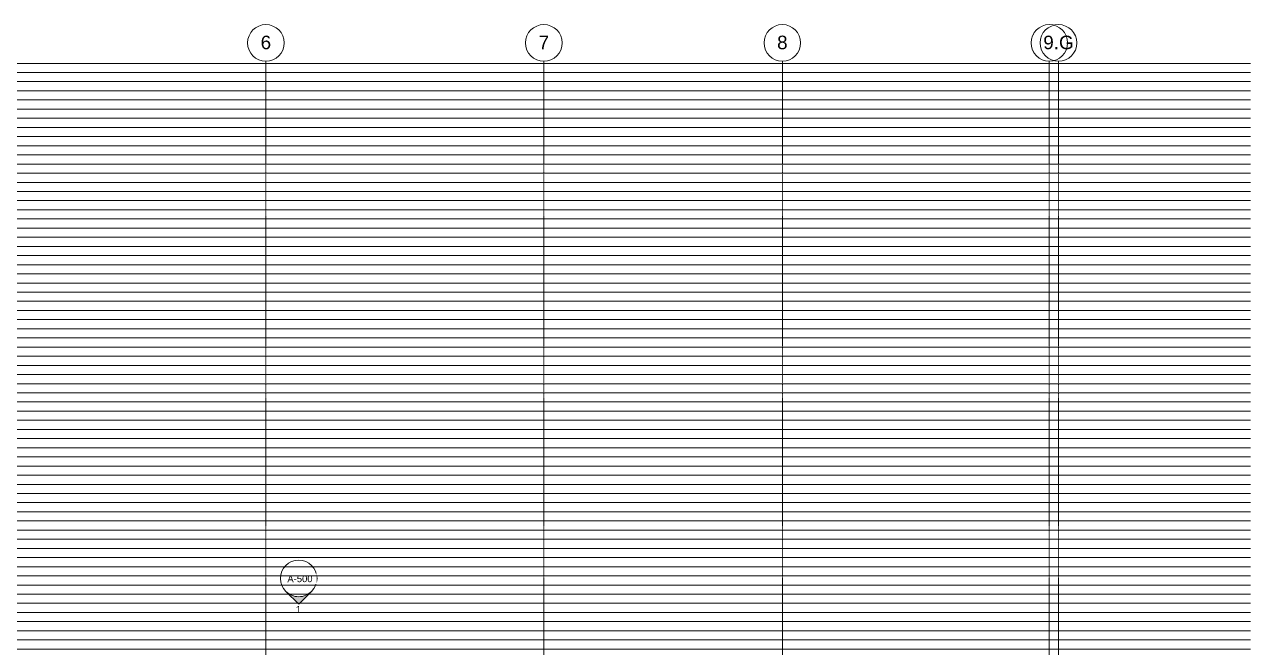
# Model space of a CAD drawing. Header units: inches. Extents: x 127 to 2210, y -1631 to -47.
# Drawn here: x 1138 to 2210, y -636 to -92 of the extents above; entities that cross this region are included whole.
import ezdxf

# ---------------------------------------------------------------- set-up
doc = ezdxf.new("R2010")
doc.units = ezdxf.units.IN
doc.header["$MEASUREMENT"] = 0
doc.linetypes.add('Grid Line 1_2_', pattern=[0.875, 0.5, -0.125, 0.125, -0.125])
for name, color, linetype, lineweight in [('A-ROOF-PATT', 132, 'Continuous', 18), ('G-ANNO-SYMB', 111, 'Continuous', 9), ('S-GRID', 1, 'Continuous', 9), ('S-GRID-IDEN', 1, 'Continuous', 9)]:
    doc.layers.add(name, color=color, linetype=linetype, lineweight=lineweight)
doc.styles.add('Arial', font='arial.ttf', dxfattribs={"height": 5.901198})
doc.styles.add('Arial_1', font='arial.ttf', dxfattribs={"height": 11.802395})

# ---------------------------------------------------------------- blocks, each defined once
blk = doc.blocks.new('Grid - Grid Head - Circle-50561-REFLECTED CEILING PLAN - OFFICE ANNEX')
at = {"layer": 'S-GRID-IDEN', "color": 7}
blk.add_circle((0, 0), 0.25, dxfattribs=at)
blk = doc.blocks.new('Open Source Metal Building_Exterior_rvt-1-REFLECTED CEILING PLAN - OFFICE ANNEX')
at = {"layer": 'A-ROOF-PATT', "lineweight": 9}
h = blk.add_hatch(dxfattribs=at)
h.set_pattern_fill('FP_35', style=0, pattern_type=2)
h.set_pattern_definition([(180, (-24239.079, 22238.23), (1e-15, 7.993), [])])
h.paths.add_polyline_path([(2047.4, -700.6), (2210.2, -700.6), (2210.2, -699), (2044.8, -699), (2044.8, -700.6), (2046.4, -700.6)], flags=0)
h.paths.add_polyline_path([(647.4, -700.6), (891.6, -700.6), (891.6, -699), (641.7, -699), (641.7, -700.6)], flags=0)
h.paths.add_polyline_path([(366.3, -700.6), (367.9, -700.6), (367.9, -699), (126.5, -699), (126.5, -700.6), (354.4, -700.6)], flags=0)
h.paths.add_polyline_path([(379.2, -700.6), (379.7, -700.6), (379.7, -699), (379.2, -699)], flags=0)
h.paths.add_polyline_path([(634.2, -700.6), (634.2, -699), (627.6, -699), (627.6, -700.6)], flags=0)
h.paths.add_polyline_path([(622.8, -700.6), (622.8, -699), (387.2, -699), (387.2, -700.6), (582.3, -700.6)], flags=0)
h.paths.add_polyline_path([(2014.8, -687.7), (2028.9, -687.7), (2029.1, -687.2), (2029.1, -679.7), (2028.9, -679.2), (2028.5, -679), (2024.3, -679), (2024.3, -678.5), (2034.3, -678.5), (2034.3, -679), (2030.2, -679), (2029.7, -679.2), (2029.5, -679.7), (2029.5, -687.2), (2029.7, -687.7), (2210.2, -687.7), (2210.2, -120), (126.5, -120), (126.5, -687.7), (383.1, -687.7), (383.3, -687.2), (383.3, -679.7), (383.1, -679.2), (382.6, -679), (378.4, -679), (378.4, -678.5), (388.4, -678.5), (388.4, -679), (384.3, -679), (383.8, -679.2), (383.6, -679.7), (383.6, -687.2), (383.8, -687.7), (637.5, -687.7), (637.7, -687.2), (637.7, -679.7), (637.5, -679.2), (637.1, -679), (632.9, -679), (632.9, -678.5), (642.9, -678.5), (642.9, -679), (638.8, -679), (638.3, -679.2), (638.1, -679.7), (638.1, -687.2), (638.3, -687.7), (760.6, -687.7), (760.6, -200.8), (1118.4, -200.8), (1118.4, -448.8), (1039.4, -448.8), (1039.4, -571.6), (1118.4, -571.6), (1118.4, -678.5), (1127.4, -678.5), (1127.4, -679), (1123.2, -679), (1122.7, -679.2), (1122.5, -679.7), (1122.5, -687.2), (1122.8, -687.7), (1349, -687.7), (1349.2, -687.2), (1349.2, -679.7), (1349, -679.2), (1348.5, -679), (1344.4, -679), (1344.4, -678.5), (1354.4, -678.5), (1354.4, -679), (1350.2, -679), (1349.7, -679.2), (1349.5, -679.7), (1349.5, -687.2), (1349.8, -687.7), (1592, -687.7), (1592.2, -687.2), (1592.2, -679.7), (1592, -679.2), (1591.5, -679), (1587.4, -679), (1587.4, -678.5), (1597.4, -678.5), (1597.4, -679), (1593.2, -679), (1592.7, -679.2), (1592.5, -679.7), (1592.5, -687.2), (1592.8, -687.7), (1800.6, -687.7), (1800.8, -687.2), (1800.8, -679.7), (1800.6, -679.2), (1800.1, -679), (1795.9, -679), (1795.9, -678.5), (1805.9, -678.5), (1805.9, -679), (1801.8, -679), (1801.3, -679.2), (1801.1, -679.7), (1801.1, -687.2), (1801.3, -687.7), (1949.7, -687.7)], flags=0)
h.paths.add_polyline_path([(1014.7, -687.7), (1113.6, -687.7), (1113.6, -675.6), (765.4, -675.6), (765.4, -687.7), (895, -687.7), (895.2, -687.2), (895.2, -679.7), (895, -679.2), (894.5, -679), (890.4, -679), (890.4, -678.5), (900.4, -678.5), (900.4, -679), (896.3, -679), (895.8, -679.2), (895.6, -679.7), (895.6, -687.2), (895.8, -687.7), (1011.2, -687.7)], flags=0)
h.paths.add_polyline_path([(1122, -687.7), (1122, -687.7), (1122.2, -687.2), (1122.2, -679.7), (1122, -679.2), (1121.5, -679), (1118.4, -679), (1118.4, -687.7), (1121.5, -687.7)], flags=0)
at = {"layer": 'S-GRID', "linetype": 'Grid Line 1_2_'}
for p, q in [((1349.4, -1631.2), (1349.4, -124.3)), ((1592.4, -1631.2), (1592.4, -124.3)), ((1800.9, -1631.2), (1800.9, -124.3)), ((2034.3, -1631.2), (2034.3, -124.3)), ((2042.3, -1631.2), (2042.3, -124.3))]:
    blk.add_line(p, q, dxfattribs=at)
at = {"layer": 'S-GRID-IDEN', "char_height": 11.8, "attachment_point": 2, "line_spacing_factor": 0.938532, "style": 'Arial_1', "bg_fill": 3, "box_fill_scale": 1.25, "bg_fill_color": 0, "bg_fill_transparency": 0}
for s, insert, width in [('6', (1349.4, -102), 10.944), ('7', (1592.4, -102), 10.944), ('8', (1800.9, -102), 10.944), ('99', (2034.3, -102), 21.888)]:
    blk.add_mtext(s, dxfattribs=dict(at, insert=insert, width=width))
at = {"color": 10, "lineweight": 5, "xscale": 63.99999999999997, "yscale": 63.99999999999997, "zscale": 63.99999999999997}
for p in [(1349.4, -108.3), (1592.4, -108.3), (1800.9, -108.3)]:
    blk.add_blockref('Grid - Grid Head - Circle-50561-REFLECTED CEILING PLAN - OFFICE ANNEX', p, dxfattribs=at)
at = {"layer": 'S-GRID-IDEN', "insert": (2042.3, -102), "char_height": 11.8, "width": 31.68, "attachment_point": 2, "line_spacing_factor": 0.938532, "style": 'Arial_1', "bg_fill": 3, "box_fill_scale": 1.25, "bg_fill_color": 0, "bg_fill_transparency": 0}
blk.add_mtext('9.G', dxfattribs=at)
at = {"color": 10, "lineweight": 5, "xscale": 63.99999999999997, "yscale": 63.99999999999997, "zscale": 63.99999999999997}
for p in [(2034.3, -108.3), (2042.3, -108.3)]:
    blk.add_blockref('Grid - Grid Head - Circle-50561-REFLECTED CEILING PLAN - OFFICE ANNEX', p, dxfattribs=at)
blk = doc.blocks.new('Elevation - Filled Arrow-152140-REFLECTED CEILING PLAN - OFFICE ANNEX')
at = {"layer": 'G-ANNO-SYMB'}
blk.add_circle((0, 0), 0.25, dxfattribs=at)
blk = doc.blocks.new('Elevation - Filled Arrow-151867-REFLECTED CEILING PLAN - OFFICE ANNEX')
at = {"layer": 'G-ANNO-SYMB'}
h = blk.add_hatch(color=256, dxfattribs=at)
edge = h.paths.add_edge_path(flags=0)
edge.add_line((0, 0.354), (0.177, 0.177))
edge.add_arc((0, 0), 0.25, 45, 135)
edge.add_line((-0.177, 0.177), (0, 0.354))
for p, q in [((0, 0.354), (-0.177, 0.177)), ((0, 0.354), (-0.177, 0.177)), ((0.177, 0.177), (0, 0.354)), ((0.177, 0.177), (0, 0.354))]:
    blk.add_line(p, q, dxfattribs=at)
blk.add_arc((0, 0), 0.25, 45, 135, dxfattribs=at)

msp = doc.modelspace()

# ---------------------------------------------------------------- block references
at = {"layer": 'G-ANNO-SYMB', "xscale": 63.99999999999997, "yscale": 63.99999999999997, "zscale": 63.99999999999997}
msp.add_blockref('Elevation - Filled Arrow-152140-REFLECTED CEILING PLAN - OFFICE ANNEX', (1378.1, -576), dxfattribs=at)
at = {"layer": 'G-ANNO-SYMB', "extrusion": (0, 0, -1), "xscale": 63.99999999999997, "yscale": 63.99999999999997, "zscale": 63.99999999999997, "rotation": 180}
msp.add_blockref('Elevation - Filled Arrow-151867-REFLECTED CEILING PLAN - OFFICE ANNEX', (-1378.1, -576), dxfattribs=at)

# ---------------------------------------------------------------- next in the draw order: texts
at = {"layer": 'G-ANNO-SYMB', "char_height": 5.9, "attachment_point": 2, "line_spacing_factor": 0.938532, "style": 'Arial', "bg_fill": 3, "box_fill_scale": 1.25, "bg_fill_color": 0, "bg_fill_transparency": 0}
for s, insert, width in [('A-500', (1379.2, -573.4), 26.208), ('1', (1377.9, -600.1), 5.472)]:
    msp.add_mtext(s, dxfattribs=dict(at, insert=insert, width=width))

# ---------------------------------------------------------------- next in the draw order: block references
at = {"lineweight": 5}
msp.add_blockref('Open Source Metal Building_Exterior_rvt-1-REFLECTED CEILING PLAN - OFFICE ANNEX', (0, 0), dxfattribs=at)

doc.saveas('drawing.dxf')
